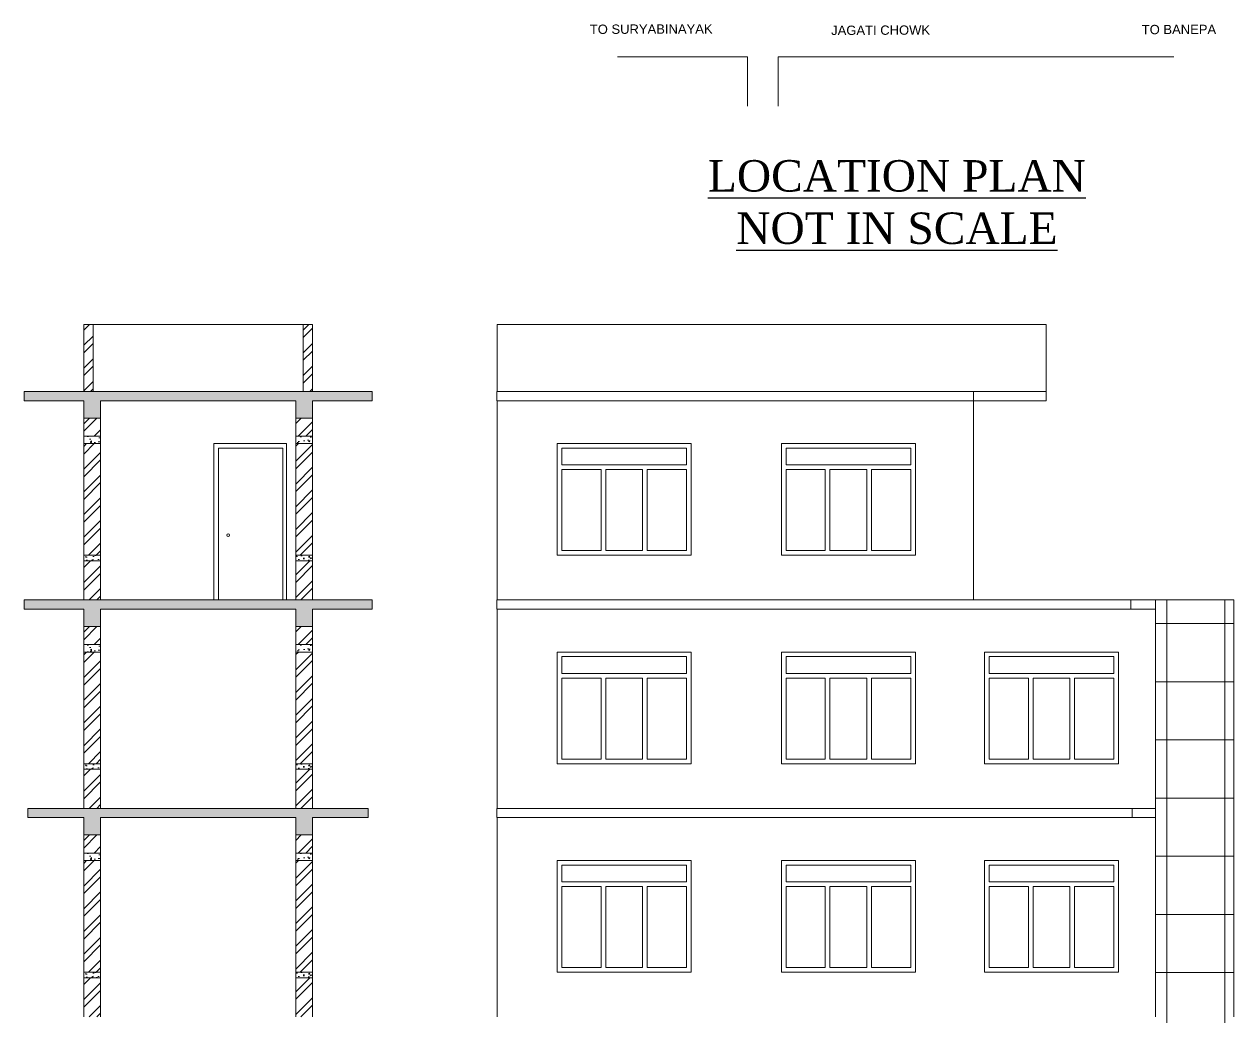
# Model space of a CAD drawing. Header units: inches. Extents: x 4069 to 291496, y -47643 to 12535.
# Drawn here: x 21259 to 21909, y 121 to 654 of the extents above; entities that cross this region are included whole.
import ezdxf

# ---------------------------------------------------------------- set-up
doc = ezdxf.new("R2010")
doc.units = ezdxf.units.IN
doc.header["$LTSCALE"] = 5
doc.header["$MEASUREMENT"] = 0
for name, color, linetype, lineweight in [('A-WALL', 7, 'Continuous', 9), ('dimention', 5, 'Continuous', 9), ('DOOR', 62, 'Continuous', 0)]:
    doc.layers.add(name, color=color, linetype=linetype, lineweight=lineweight)
doc.layers.add('column', color=4, linetype='Continuous')
doc.layers.add('TEXT', color=6, linetype='Continuous')
doc.styles.add('DIMTEXT', font='arial.ttf', dxfattribs={"height": 8})
doc.styles.add('ordinary', font='times.ttf')
pattern_1 = [(50, (-13443.1326, 4426.14), (7.1726018, -0.62752135), [0.75, -8.25]), (355, (-13443.1326, 4426.14), (-1.3875133, 7.5219213), [0.6, -6.6]), (100.451444, (-13442.535, 4426.088), (5.7850885, 6.8943999), [0.6374019, -7.0114211]), (46.1842, (-13443.133, 4428.14), (10.6724133, -1.6551928), [1.125, -12.375]), (96.635635, (-13442.243, 4428.002), (9.3466195, 9.741186), [0.9561034, -10.5171376]), (351.184164, (-13443.133, 4428.14), (9.3466195, 9.741186), [0.9, -9.9]), (21, (-13442.1326, 4427.64), (5.9690705, -4.0261889), [0.75, -8.25]), (326, (-13442.1326, 4427.64), (2.4331533, 7.2515005), [0.6, -6.6]), (71.451445, (-13441.635, 4427.3046), (8.4022238, 3.2253115), [0.6374019, -7.0114211]), (37.5, (-13443.1326, 4426.14), (0.12159855, 3.32893854), [0, -6.52, 0, -6.7, 0, -6.625]), (7.5, (-13443.1326, 4426.14), (2.63069537, 3.94411712), [0, -3.82, 0, -6.37, 0, -2.525]), (327.5, (-13445.3626, 4426.14), (5.33822436, -0.22554872), [0, -2.5, 0, -7.8, 0, -10.35]), (317.5, (-13446.3626, 4426.14), (5.8318617, 1.0010498), [0, -3.25, 0, -5.18, 0, -7.35])]
pattern_2 = [(45, (-13443.133, 4426.14), (-6.098796, 6.098796), []), (45, (-13439.067, 4426.14), (-6.098796, 6.098796), [])]
pattern_3 = [(45, (-13443.133, 4538.14), (-6.098796, 6.098796), []), (45, (-13439.067, 4538.14), (-6.098796, 6.098796), [])]
pattern_4 = [(50, (-13443.1326, 4666.14), (7.1726018, -0.62752135), [0.75, -8.25]), (355, (-13443.1326, 4666.14), (-1.3875133, 7.5219213), [0.6, -6.6]), (100.451444, (-13442.535, 4666.088), (5.7850885, 6.8943999), [0.6374019, -7.0114211]), (46.1842, (-13443.133, 4668.14), (10.6724133, -1.6551928), [1.125, -12.375]), (96.635635, (-13442.243, 4668.002), (9.3466195, 9.741186), [0.9561034, -10.5171376]), (351.184164, (-13443.133, 4668.14), (9.3466195, 9.741186), [0.9, -9.9]), (21, (-13442.1326, 4667.64), (5.9690705, -4.0261889), [0.75, -8.25]), (326, (-13442.1326, 4667.64), (2.4331533, 7.2515005), [0.6, -6.6]), (71.451445, (-13441.635, 4667.3046), (8.4022238, 3.2253115), [0.6374019, -7.0114211]), (37.5, (-13443.1326, 4666.14), (0.12159855, 3.32893854), [0, -6.52, 0, -6.7, 0, -6.625]), (7.5, (-13443.1326, 4666.14), (2.63069537, 3.94411712), [0, -3.82, 0, -6.37, 0, -2.525]), (327.5, (-13445.3626, 4666.14), (5.33822436, -0.22554872), [0, -2.5, 0, -7.8, 0, -10.35]), (317.5, (-13446.3626, 4666.14), (5.8318617, 1.0010498), [0, -3.25, 0, -5.18, 0, -7.35])]
pattern_5 = [(45, (-13443.133, 4650.14), (-6.098796, 6.098796), []), (45, (-13439.067, 4650.14), (-6.098796, 6.098796), [])]
pattern_6 = [(50, (-13443.1326, 4778.14), (7.1726018, -0.62752135), [0.75, -8.25]), (355, (-13443.1326, 4778.14), (-1.3875133, 7.5219213), [0.6, -6.6]), (100.451444, (-13442.535, 4778.088), (5.7850885, 6.8943999), [0.6374019, -7.0114211]), (46.1842, (-13443.133, 4780.14), (10.6724133, -1.6551928), [1.125, -12.375]), (96.635635, (-13442.243, 4780.002), (9.3466195, 9.741186), [0.9561034, -10.5171376]), (351.184164, (-13443.133, 4780.14), (9.3466195, 9.741186), [0.9, -9.9]), (21, (-13442.1326, 4779.64), (5.9690705, -4.0261889), [0.75, -8.25]), (326, (-13442.1326, 4779.64), (2.4331533, 7.2515005), [0.6, -6.6]), (71.451445, (-13441.635, 4779.3046), (8.4022238, 3.2253115), [0.6374019, -7.0114211]), (37.5, (-13443.1326, 4778.14), (0.12159855, 3.32893854), [0, -6.52, 0, -6.7, 0, -6.625]), (7.5, (-13443.1326, 4778.14), (2.63069537, 3.94411712), [0, -3.82, 0, -6.37, 0, -2.525]), (327.5, (-13445.3626, 4778.14), (5.33822436, -0.22554872), [0, -2.5, 0, -7.8, 0, -10.35]), (317.5, (-13446.3626, 4778.14), (5.8318617, 1.0010498), [0, -3.25, 0, -5.18, 0, -7.35])]
pattern_7 = [(45, (-13443.133, 4762.14), (-6.098796, 6.098796), []), (45, (-13439.067, 4762.14), (-6.098796, 6.098796), [])]
pattern_8 = [(50, (-13443.1326, 4890.14), (7.1726018, -0.62752135), [0.75, -8.25]), (355, (-13443.1326, 4890.14), (-1.3875133, 7.5219213), [0.6, -6.6]), (100.451444, (-13442.535, 4890.088), (5.7850885, 6.8943999), [0.6374019, -7.0114211]), (46.1842, (-13443.133, 4892.14), (10.6724133, -1.6551928), [1.125, -12.375]), (96.635635, (-13442.243, 4892.002), (9.3466195, 9.741186), [0.9561034, -10.5171376]), (351.184164, (-13443.133, 4892.14), (9.3466195, 9.741186), [0.9, -9.9]), (21, (-13442.1326, 4891.64), (5.9690705, -4.0261889), [0.75, -8.25]), (326, (-13442.1326, 4891.64), (2.4331533, 7.2515005), [0.6, -6.6]), (71.451445, (-13441.635, 4891.3046), (8.4022238, 3.2253115), [0.6374019, -7.0114211]), (37.5, (-13443.1326, 4890.14), (0.12159855, 3.32893854), [0, -6.52, 0, -6.7, 0, -6.625]), (7.5, (-13443.1326, 4890.14), (2.63069537, 3.94411712), [0, -3.82, 0, -6.37, 0, -2.525]), (327.5, (-13445.3626, 4890.14), (5.33822436, -0.22554872), [0, -2.5, 0, -7.8, 0, -10.35]), (317.5, (-13446.3626, 4890.14), (5.8318617, 1.0010498), [0, -3.25, 0, -5.18, 0, -7.35])]

msp = doc.modelspace()

# ---------------------------------------------------------------- hatches: boundary and pattern name
at = {"layer": 'A-WALL', "ltscale": 40, "true_color": 0xf26722}
h = msp.add_hatch(dxfattribs=at)
h.set_pattern_fill('AR-CONC', color=30)
h.set_pattern_definition(pattern_1)
h.paths.add_polyline_path([(21446.17678, 457.12563), (21414.17678, 457.12563), (21291.18651, 457.12563), (21259.18651, 457.12563), (21259.18651, 452.12563), (21291.18651, 452.12563), (21291.18651, 442.82483), (21300.18651, 442.82483), (21300.18651, 451.82483), (21300.18651, 452.12563), (21405.17678, 452.12563), (21405.17678, 442.82483), (21414.17678, 442.82483), (21414.17678, 451.82483), (21414.17678, 452.12563), (21446.17678, 452.12563)])
h = msp.add_hatch(dxfattribs=at)
h.set_pattern_fill('AR-CONC', color=30)
h.set_pattern_definition(pattern_8)
h.paths.add_polyline_path([(21300.18651, 433.12563), (21291.18651, 433.12563), (21291.18651, 429.12563), (21300.18651, 429.12563)])
h = msp.add_hatch(dxfattribs=at)
h.set_pattern_fill('AR-CONC', color=30)
h.set_pattern_definition(pattern_8)
h.paths.add_polyline_path([(21414.17678, 433.12563), (21405.17678, 433.12563), (21405.17678, 429.12563), (21414.17678, 429.12563)])
h = msp.add_hatch(dxfattribs=at)
h.set_pattern_fill('AR-CONC', color=30)
h.set_pattern_definition(pattern_8)
h.paths.add_polyline_path([(21300.18651, 369.12563), (21291.18651, 369.12563), (21291.18651, 366.12563), (21300.18651, 366.12563)])
h = msp.add_hatch(dxfattribs=at)
h.set_pattern_fill('AR-CONC', color=30)
h.set_pattern_definition(pattern_8)
h.paths.add_polyline_path([(21414.17678, 369.12563), (21405.17678, 369.12563), (21405.17678, 366.12563), (21414.17678, 366.12563)])
h = msp.add_hatch(dxfattribs=at)
h.set_pattern_fill('AR-CONC', color=30)
h.set_pattern_definition(pattern_1)
h.paths.add_polyline_path([(21300.18651, 339.82483), (21300.18651, 340.12563), (21405.17678, 340.12563), (21405.17678, 330.82483), (21414.17678, 330.82483), (21414.17678, 339.82483), (21414.17678, 340.12563), (21446.17678, 340.12563), (21446.17678, 345.12563), (21414.17678, 345.12563), (21259.18651, 345.12563), (21259.18651, 340.12563), (21291.18651, 340.12563), (21291.18651, 330.82483), (21300.18651, 330.82483)])
at = {"layer": 'A-WALL', "ltscale": 5}
h = msp.add_hatch(dxfattribs=at)
h.set_pattern_fill('ANSI37', color=256, scale=250, angle=45)
h.set_pattern_definition([(90, (-8689.12, 4426.14), (-31.25, 0), []), (180, (-8689.12, 4426.14), (-2e-15, -31.25), [])])
h.paths.add_polyline_path([(21867.34861, 9.12563), (21867.34861, -118.87437), (21909.42125, -118.87437), (21909.42125, 9.12563), (21909.42125, 121.12563), (21909.42125, 233.12563), (21909.42125, 345.12563), (21867.34861, 345.12563), (21867.34861, 233.12563), (21867.34861, 121.12563)])
at = {"layer": 'A-WALL', "ltscale": 40, "true_color": 0xf26722}
h = msp.add_hatch(dxfattribs=at)
h.set_pattern_fill('AR-CONC', color=30)
h.set_pattern_definition(pattern_6)
h.paths.add_polyline_path([(21300.18651, 321.12563), (21291.18651, 321.12563), (21291.18651, 317.12563), (21300.18651, 317.12563)])
h = msp.add_hatch(dxfattribs=at)
h.set_pattern_fill('AR-CONC', color=30)
h.set_pattern_definition(pattern_6)
h.paths.add_polyline_path([(21414.17678, 321.12563), (21405.17678, 321.12563), (21405.17678, 317.12563), (21414.17678, 317.12563)])
h = msp.add_hatch(dxfattribs=at)
h.set_pattern_fill('AR-CONC', color=30)
h.set_pattern_definition(pattern_6)
h.paths.add_polyline_path([(21300.18651, 257.12563), (21291.18651, 257.12563), (21291.18651, 254.12563), (21300.18651, 254.12563)])
h = msp.add_hatch(dxfattribs=at)
h.set_pattern_fill('AR-CONC', color=30)
h.set_pattern_definition(pattern_6)
h.paths.add_polyline_path([(21414.17678, 257.12563), (21405.17678, 257.12563), (21405.17678, 254.12563), (21414.17678, 254.12563)])
h = msp.add_hatch(dxfattribs=at)
h.set_pattern_fill('AR-CONC', color=30)
h.set_pattern_definition(pattern_1)
h.paths.add_polyline_path([(21300.18651, 227.82483), (21300.18651, 228.12563), (21405.17678, 228.12563), (21405.17678, 218.82483), (21414.17678, 218.82483), (21414.17678, 227.82483), (21414.17678, 228.12563), (21444.17678, 228.12563), (21444.17678, 233.12563), (21414.17678, 233.12563), (21261.18651, 233.12563), (21261.18651, 228.12563), (21291.18651, 228.12563), (21291.18651, 218.82483), (21300.18651, 218.82483)])
h = msp.add_hatch(dxfattribs=at)
h.set_pattern_fill('AR-CONC', color=30)
h.set_pattern_definition(pattern_4)
h.paths.add_polyline_path([(21300.18651, 209.12563), (21291.18651, 209.12563), (21291.18651, 205.12563), (21300.18651, 205.12563)])
h = msp.add_hatch(dxfattribs=at)
h.set_pattern_fill('AR-CONC', color=30)
h.set_pattern_definition(pattern_4)
h.paths.add_polyline_path([(21414.17678, 209.12563), (21405.17678, 209.12563), (21405.17678, 205.12563), (21414.17678, 205.12563)])
h = msp.add_hatch(dxfattribs=at)
h.set_pattern_fill('AR-CONC', color=30)
h.set_pattern_definition(pattern_4)
h.paths.add_polyline_path([(21300.18651, 145.12563), (21291.18651, 145.12563), (21291.18651, 142.12563), (21300.18651, 142.12563)])
h = msp.add_hatch(dxfattribs=at)
h.set_pattern_fill('AR-CONC', color=30)
h.set_pattern_definition(pattern_4)
h.paths.add_polyline_path([(21414.17678, 145.12563), (21405.17678, 145.12563), (21405.17678, 142.12563), (21414.17678, 142.12563)])
at = {"layer": 'dimention', "ltscale": 40, "true_color": 0xf26722}
h = msp.add_hatch(dxfattribs=at)
h.set_pattern_fill('ANSI32', color=30, scale=23)
h.set_pattern_definition(pattern_2)
h.paths.add_polyline_path([(21296.18651, 493.12563), (21291.18651, 493.12563), (21291.18651, 457.12563), (21296.18651, 457.12563)])
h = msp.add_hatch(dxfattribs=at)
h.set_pattern_fill('ANSI32', color=30, scale=23)
h.set_pattern_definition(pattern_2)
h.paths.add_polyline_path([(21414.17678, 493.12563), (21409.17678, 493.12563), (21409.17678, 457.12563), (21414.17678, 457.12563)])
h = msp.add_hatch(dxfattribs=at)
h.set_pattern_fill('ANSI32', color=30, scale=23)
h.set_pattern_definition(pattern_7)
h.paths.add_polyline_path([(21300.18651, 442.82483), (21291.18651, 442.82483), (21291.18651, 433.12563), (21300.18651, 433.12563)])
h = msp.add_hatch(dxfattribs=at)
h.set_pattern_fill('ANSI32', color=30, scale=23)
h.set_pattern_definition(pattern_7)
h.paths.add_polyline_path([(21414.17678, 442.82483), (21405.17678, 442.82483), (21405.17678, 433.12563), (21414.17678, 433.12563)])
h = msp.add_hatch(dxfattribs=at)
h.set_pattern_fill('ANSI32', color=30, scale=23)
h.set_pattern_definition(pattern_7)
h.paths.add_polyline_path([(21300.18651, 429.12563), (21291.18651, 429.12563), (21291.18651, 369.12563), (21300.18651, 369.12563)])
h = msp.add_hatch(dxfattribs=at)
h.set_pattern_fill('ANSI32', color=30, scale=23)
h.set_pattern_definition(pattern_7)
h.paths.add_polyline_path([(21414.17678, 429.12563), (21405.17678, 429.12563), (21405.17678, 369.12563), (21414.17678, 369.12563)])
h = msp.add_hatch(dxfattribs=at)
h.set_pattern_fill('ANSI32', color=30, scale=23)
h.set_pattern_definition(pattern_7)
h.paths.add_polyline_path([(21300.18651, 366.12563), (21291.18651, 366.12563), (21291.18651, 345.12563), (21300.18651, 345.12563)])
h = msp.add_hatch(dxfattribs=at)
h.set_pattern_fill('ANSI32', color=30, scale=23)
h.set_pattern_definition(pattern_7)
h.paths.add_polyline_path([(21414.17678, 366.12563), (21405.17678, 366.12563), (21405.17678, 345.12563), (21414.17678, 345.12563)])
h = msp.add_hatch(dxfattribs=at)
h.set_pattern_fill('ANSI32', color=30, scale=23)
h.set_pattern_definition(pattern_5)
h.paths.add_polyline_path([(21300.18651, 330.82483), (21291.18651, 330.82483), (21291.18651, 321.12563), (21300.18651, 321.12563)])
h = msp.add_hatch(dxfattribs=at)
h.set_pattern_fill('ANSI32', color=30, scale=23)
h.set_pattern_definition(pattern_5)
h.paths.add_polyline_path([(21414.17678, 330.82483), (21405.17678, 330.82483), (21405.17678, 321.12563), (21414.17678, 321.12563)])
h = msp.add_hatch(dxfattribs=at)
h.set_pattern_fill('ANSI32', color=30, scale=23)
h.set_pattern_definition(pattern_5)
h.paths.add_polyline_path([(21300.18651, 317.12563), (21291.18651, 317.12563), (21291.18651, 257.12563), (21300.18651, 257.12563)])
h = msp.add_hatch(dxfattribs=at)
h.set_pattern_fill('ANSI32', color=30, scale=23)
h.set_pattern_definition(pattern_5)
h.paths.add_polyline_path([(21414.17678, 317.12563), (21405.17678, 317.12563), (21405.17678, 257.12563), (21414.17678, 257.12563)])
h = msp.add_hatch(dxfattribs=at)
h.set_pattern_fill('ANSI32', color=30, scale=23)
h.set_pattern_definition(pattern_5)
h.paths.add_polyline_path([(21300.18651, 254.12563), (21291.18651, 254.12563), (21291.18651, 233.12563), (21300.18651, 233.12563)])
h = msp.add_hatch(dxfattribs=at)
h.set_pattern_fill('ANSI32', color=30, scale=23)
h.set_pattern_definition(pattern_5)
h.paths.add_polyline_path([(21414.17678, 254.12563), (21405.17678, 254.12563), (21405.17678, 233.12563), (21414.17678, 233.12563)])
h = msp.add_hatch(dxfattribs=at)
h.set_pattern_fill('ANSI32', color=30, scale=23)
h.set_pattern_definition(pattern_3)
h.paths.add_polyline_path([(21300.18651, 218.82483), (21291.18651, 218.82483), (21291.18651, 209.12563), (21300.18651, 209.12563)])
h = msp.add_hatch(dxfattribs=at)
h.set_pattern_fill('ANSI32', color=30, scale=23)
h.set_pattern_definition(pattern_3)
h.paths.add_polyline_path([(21414.17678, 218.82483), (21405.17678, 218.82483), (21405.17678, 209.12563), (21414.17678, 209.12563)])
h = msp.add_hatch(dxfattribs=at)
h.set_pattern_fill('ANSI32', color=30, scale=23)
h.set_pattern_definition(pattern_3)
h.paths.add_polyline_path([(21300.18651, 205.12563), (21291.18651, 205.12563), (21291.18651, 145.12563), (21300.18651, 145.12563)])
h = msp.add_hatch(dxfattribs=at)
h.set_pattern_fill('ANSI32', color=30, scale=23)
h.set_pattern_definition(pattern_3)
h.paths.add_polyline_path([(21414.17678, 205.12563), (21405.17678, 205.12563), (21405.17678, 145.12563), (21414.17678, 145.12563)])
h = msp.add_hatch(dxfattribs=at)
h.set_pattern_fill('ANSI32', color=30, scale=23)
h.set_pattern_definition(pattern_3)
h.paths.add_polyline_path([(21300.18651, 142.12563), (21291.18651, 142.12563), (21291.18651, 121.12563), (21300.18651, 121.12563)])
h = msp.add_hatch(dxfattribs=at)
h.set_pattern_fill('ANSI32', color=30, scale=23)
h.set_pattern_definition(pattern_3)
h.paths.add_polyline_path([(21414.17678, 142.12563), (21405.17678, 142.12563), (21405.17678, 121.12563), (21414.17678, 121.12563)])

# ---------------------------------------------------------------- linework, layer by layer
at = {"layer": 'A-WALL', "ltscale": 5}
for p, q in [((21578.07987, 636.94058), (21647.99611, 636.94058)), ((21647.99611, 610.38903), (21647.99611, 636.94058)), ((21664.41512, 636.94058), (21877.16183, 636.94058)), ((21664.41512, 610.38903), (21664.41512, 636.94058)), ((21414.17678, 493.12563), (21291.18651, 493.12563)), ((21291.18651, 457.12563), (21291.18651, 493.12563)), ((21296.18651, 457.12563), (21296.18651, 493.12563)), ((21409.17678, 457.12563), (21409.17678, 493.12563)), ((21414.17678, 457.12563), (21414.17678, 493.12563)), ((21513.43991, 457.12563), (21513.43991, 493.12563)), ((21513.43991, 493.12563), (21808.48266, 493.12563)), ((21808.48266, 493.12563), (21808.48266, 457.12563)), ((21259.18651, 452.12563), (21259.18651, 457.12563)), ((21259.18651, 457.12563), (21291.18651, 457.12563)), ((21414.17678, 457.12563), (21291.18651, 457.12563)), ((21446.17678, 457.12563), (21414.17678, 457.12563)), ((21446.17678, 452.12563), (21446.17678, 457.12563)), ((21808.48266, 457.12563), (21513.1686, 457.12563)), ((21513.1686, 457.12563), (21513.1686, 452.12563)), ((21769.48266, 345.12563), (21769.48266, 457.12563)), ((21808.48266, 452.12563), (21808.48266, 457.12563)), ((21291.18651, 452.12563), (21259.18651, 452.12563)), ((21291.18651, 345.12563), (21291.18651, 452.12563)), ((21405.17678, 452.12563), (21300.18651, 452.12563)), ((21300.18651, 345.12563), (21300.18651, 452.12563)), ((21405.17678, 345.12563), (21405.17678, 452.12563)), ((21414.17678, 345.12563), (21414.17678, 452.12563)), ((21414.17678, 452.12563), (21446.17678, 452.12563)), ((21808.48266, 452.12563), (21513.1686, 452.12563)), ((21513.43991, 345.12563), (21513.43991, 452.12563)), ((21300.18651, 433.12563), (21291.18651, 433.12563)), ((21414.17678, 433.12563), (21405.17678, 433.12563)), ((21300.18651, 429.12563), (21291.18651, 429.12563)), ((21414.17678, 429.12563), (21405.17678, 429.12563)), ((21615.23266, 417.62563), (21548.23266, 417.62563)), ((21735.73266, 417.62563), (21668.73266, 417.62563)), ((21569.316, 415.12563), (21548.23266, 415.12563)), ((21569.316, 415.12563), (21569.316, 371.62563)), ((21591.64933, 415.12563), (21571.816, 415.12563)), ((21571.816, 415.12563), (21571.816, 371.62563)), ((21591.64933, 415.12563), (21591.64933, 371.62563)), ((21615.23266, 415.12563), (21594.14933, 415.12563)), ((21594.14933, 415.12563), (21594.14933, 371.62563)), ((21689.816, 415.12563), (21668.73266, 415.12563)), ((21689.816, 415.12563), (21689.816, 371.62563)), ((21712.14933, 415.12563), (21692.316, 415.12563)), ((21692.316, 415.12563), (21692.316, 371.62563)), ((21712.14933, 415.12563), (21712.14933, 371.62563)), ((21735.73266, 415.12563), (21714.64933, 415.12563)), ((21714.64933, 415.12563), (21714.64933, 371.62563)), ((21300.18651, 369.12563), (21291.18651, 369.12563)), ((21300.18651, 366.12563), (21291.18651, 366.12563)), ((21414.17678, 369.12563), (21405.17678, 369.12563)), ((21414.17678, 366.12563), (21405.17678, 366.12563)), ((21414.17678, 345.12563), (21259.18651, 345.12563)), ((21259.18651, 340.12563), (21259.18651, 345.12563)), ((21446.17678, 345.12563), (21414.17678, 345.12563)), ((21446.17678, 340.12563), (21446.17678, 345.12563)), ((21909.42125, 345.12563), (21513.1686, 345.12563)), ((21513.1686, 340.12563), (21513.1686, 345.12563)), ((21854.03661, 340.12563), (21854.03661, 345.12563)), ((21867.34861, 233.12563), (21867.34861, 345.12563)), ((21909.42125, 233.12563), (21909.42125, 345.12563)), ((21909.42125, 340.12563), (21909.42125, 345.12563)), ((21291.18651, 340.12563), (21259.18651, 340.12563)), ((21291.18651, 233.12563), (21291.18651, 340.12563)), ((21405.17678, 340.12563), (21300.18651, 340.12563)), ((21300.18651, 233.12563), (21300.18651, 340.12563)), ((21405.17678, 233.12563), (21405.17678, 340.12563)), ((21446.17678, 340.12563), (21414.17678, 340.12563)), ((21414.17678, 233.12563), (21414.17678, 340.12563)), ((21867.34861, 340.12563), (21513.1686, 340.12563)), ((21513.43991, 233.12563), (21513.43991, 340.12563)), ((21300.18651, 321.12563), (21291.18651, 321.12563)), ((21414.17678, 321.12563), (21405.17678, 321.12563)), ((21300.18651, 317.12563), (21291.18651, 317.12563)), ((21414.17678, 317.12563), (21405.17678, 317.12563)), ((21615.23266, 305.62563), (21548.23266, 305.62563)), ((21735.73266, 305.62563), (21668.73266, 305.62563)), ((21844.91564, 305.62563), (21777.91564, 305.62563)), ((21569.316, 303.12563), (21548.23266, 303.12563)), ((21569.316, 303.12563), (21569.316, 259.62563)), ((21591.64933, 303.12563), (21571.816, 303.12563)), ((21571.816, 303.12563), (21571.816, 259.62563)), ((21591.64933, 303.12563), (21591.64933, 259.62563)), ((21615.23266, 303.12563), (21594.14933, 303.12563)), ((21594.14933, 303.12563), (21594.14933, 259.62563)), ((21689.816, 303.12563), (21668.73266, 303.12563)), ((21689.816, 303.12563), (21689.816, 259.62563)), ((21712.14933, 303.12563), (21692.316, 303.12563)), ((21692.316, 303.12563), (21692.316, 259.62563)), ((21712.14933, 303.12563), (21712.14933, 259.62563)), ((21735.73266, 303.12563), (21714.64933, 303.12563)), ((21714.64933, 303.12563), (21714.64933, 259.62563)), ((21798.99897, 303.12563), (21777.91564, 303.12563)), ((21798.99897, 303.12563), (21798.99897, 259.62563)), ((21821.33231, 303.12563), (21801.49897, 303.12563)), ((21801.49897, 303.12563), (21801.49897, 259.62563)), ((21821.33231, 303.12563), (21821.33231, 259.62563)), ((21844.91564, 303.12563), (21823.83231, 303.12563)), ((21823.83231, 303.12563), (21823.83231, 259.62563)), ((21300.18651, 257.12563), (21291.18651, 257.12563)), ((21300.18651, 254.12563), (21291.18651, 254.12563)), ((21414.17678, 257.12563), (21405.17678, 257.12563)), ((21414.17678, 254.12563), (21405.17678, 254.12563)), ((21414.17678, 233.12563), (21261.18651, 233.12563)), ((21261.18651, 228.12563), (21261.18651, 233.12563)), ((21291.18651, 228.12563), (21261.18651, 228.12563)), ((21291.18651, 121.12563), (21291.18651, 228.12563)), ((21405.17678, 228.12563), (21300.18651, 228.12563)), ((21300.18651, 121.12563), (21300.18651, 228.12563)), ((21405.17678, 121.12563), (21405.17678, 228.12563)), ((21444.17678, 233.12563), (21414.17678, 233.12563)), ((21444.17678, 228.12563), (21414.17678, 228.12563)), ((21414.17678, 121.12563), (21414.17678, 228.12563)), ((21444.17678, 228.12563), (21444.17678, 233.12563)), ((21867.34861, 233.12563), (21513.18556, 233.12563)), ((21513.18556, 228.12563), (21513.18556, 233.12563)), ((21867.34861, 228.12563), (21513.18556, 228.12563)), ((21513.43991, 121.12563), (21513.43991, 228.12563)), ((21854.86861, 233.12563), (21854.86861, 228.12563)), ((21867.34861, 121.12563), (21867.34861, 233.12563)), ((21909.42125, 121.12563), (21909.42125, 233.12563)), ((21300.18651, 209.12563), (21291.18651, 209.12563)), ((21414.17678, 209.12563), (21405.17678, 209.12563)), ((21300.18651, 205.12563), (21291.18651, 205.12563)), ((21414.17678, 205.12563), (21405.17678, 205.12563)), ((21615.23266, 193.62563), (21548.23266, 193.62563)), ((21569.316, 191.12563), (21548.23266, 191.12563)), ((21569.316, 191.12563), (21569.316, 147.62563)), ((21591.64933, 191.12563), (21571.816, 191.12563)), ((21571.816, 191.12563), (21571.816, 147.62563)), ((21591.64933, 191.12563), (21591.64933, 147.62563)), ((21615.23266, 191.12563), (21594.14933, 191.12563)), ((21594.14933, 191.12563), (21594.14933, 147.62563)), ((21735.73266, 193.62563), (21668.73266, 193.62563)), ((21689.816, 191.12563), (21668.73266, 191.12563)), ((21689.816, 191.12563), (21689.816, 147.62563)), ((21712.14933, 191.12563), (21692.316, 191.12563)), ((21692.316, 191.12563), (21692.316, 147.62563)), ((21712.14933, 191.12563), (21712.14933, 147.62563)), ((21735.73266, 191.12563), (21714.64933, 191.12563)), ((21714.64933, 191.12563), (21714.64933, 147.62563)), ((21844.91564, 193.62563), (21777.91564, 193.62563)), ((21798.99897, 191.12563), (21777.91564, 191.12563)), ((21798.99897, 191.12563), (21798.99897, 147.62563)), ((21821.33231, 191.12563), (21801.49897, 191.12563)), ((21801.49897, 191.12563), (21801.49897, 147.62563)), ((21821.33231, 191.12563), (21821.33231, 147.62563)), ((21844.91564, 191.12563), (21823.83231, 191.12563)), ((21823.83231, 191.12563), (21823.83231, 147.62563)), ((21300.18651, 145.12563), (21291.18651, 145.12563)), ((21414.17678, 145.12563), (21405.17678, 145.12563)), ((21300.18651, 142.12563), (21291.18651, 142.12563)), ((21414.17678, 142.12563), (21405.17678, 142.12563))]:
    msp.add_line(p, q, dxfattribs=at)
at = {"layer": 'A-WALL', "ltscale": 5, "elevation": -58.16904}
for points in [[(21300.18651, 451.82483), (21300.18651, 442.82483), (21291.18651, 442.82483), (21291.18651, 451.82483)], [(21414.17678, 451.82483), (21414.17678, 442.82483), (21405.17678, 442.82483), (21405.17678, 451.82483)], [(21548.23266, 417.62563), (21548.23266, 426.62563), (21615.23266, 426.62563), (21615.23266, 417.62563)], [(21668.73266, 417.62563), (21668.73266, 426.62563), (21735.73266, 426.62563), (21735.73266, 417.62563)], [(21569.316, 371.62563), (21548.23266, 371.62563), (21548.23266, 415.12563)], [(21615.23266, 415.12563), (21615.23266, 371.62563), (21594.14933, 371.62563)], [(21689.816, 371.62563), (21668.73266, 371.62563), (21668.73266, 415.12563)], [(21735.73266, 415.12563), (21735.73266, 371.62563), (21714.64933, 371.62563)], [(21591.64933, 371.62563), (21571.816, 371.62563)], [(21712.14933, 371.62563), (21692.316, 371.62563)], [(21291.18651, 345.12563), (21300.18651, 345.12563)], [(21405.17678, 345.12563), (21414.17678, 345.12563)], [(21300.18651, 339.82483), (21300.18651, 330.82483), (21291.18651, 330.82483), (21291.18651, 339.82483)], [(21414.17678, 339.82483), (21414.17678, 330.82483), (21405.17678, 330.82483), (21405.17678, 339.82483)], [(21548.23266, 305.62563), (21548.23266, 314.62563), (21615.23266, 314.62563), (21615.23266, 305.62563)], [(21668.73266, 305.62563), (21668.73266, 314.62563), (21735.73266, 314.62563), (21735.73266, 305.62563)], [(21777.91564, 305.62563), (21777.91564, 314.62563), (21844.91564, 314.62563), (21844.91564, 305.62563)], [(21569.316, 259.62563), (21548.23266, 259.62563), (21548.23266, 303.12563)], [(21615.23266, 303.12563), (21615.23266, 259.62563), (21594.14933, 259.62563)], [(21689.816, 259.62563), (21668.73266, 259.62563), (21668.73266, 303.12563)], [(21735.73266, 303.12563), (21735.73266, 259.62563), (21714.64933, 259.62563)], [(21798.99897, 259.62563), (21777.91564, 259.62563), (21777.91564, 303.12563)], [(21844.91564, 303.12563), (21844.91564, 259.62563), (21823.83231, 259.62563)], [(21591.64933, 259.62563), (21571.816, 259.62563)], [(21712.14933, 259.62563), (21692.316, 259.62563)], [(21821.33231, 259.62563), (21801.49897, 259.62563)], [(21291.18651, 233.12563), (21300.18651, 233.12563)], [(21300.18651, 227.82483), (21300.18651, 218.82483), (21291.18651, 218.82483), (21291.18651, 227.82483)], [(21405.17678, 233.12563), (21414.17678, 233.12563)], [(21414.17678, 227.82483), (21414.17678, 218.82483), (21405.17678, 218.82483), (21405.17678, 227.82483)], [(21548.23266, 193.62563), (21548.23266, 202.62563), (21615.23266, 202.62563), (21615.23266, 193.62563)], [(21668.73266, 193.62563), (21668.73266, 202.62563), (21735.73266, 202.62563), (21735.73266, 193.62563)], [(21777.91564, 193.62563), (21777.91564, 202.62563), (21844.91564, 202.62563), (21844.91564, 193.62563)], [(21569.316, 147.62563), (21548.23266, 147.62563), (21548.23266, 191.12563)], [(21615.23266, 191.12563), (21615.23266, 147.62563), (21594.14933, 147.62563)], [(21689.816, 147.62563), (21668.73266, 147.62563), (21668.73266, 191.12563)], [(21735.73266, 191.12563), (21735.73266, 147.62563), (21714.64933, 147.62563)], [(21798.99897, 147.62563), (21777.91564, 147.62563), (21777.91564, 191.12563)], [(21844.91564, 191.12563), (21844.91564, 147.62563), (21823.83231, 147.62563)], [(21591.64933, 147.62563), (21571.816, 147.62563)], [(21712.14933, 147.62563), (21692.316, 147.62563)], [(21821.33231, 147.62563), (21801.49897, 147.62563)]]:
    msp.add_lwpolyline(points, dxfattribs=at)
for points in [[(21545.73266, 429.12563), (21617.73266, 429.12563), (21617.73266, 369.12563), (21545.73266, 369.12563)], [(21666.23266, 429.12563), (21738.23266, 429.12563), (21738.23266, 369.12563), (21666.23266, 369.12563)], [(21545.73266, 317.12563), (21617.73266, 317.12563), (21617.73266, 257.12563), (21545.73266, 257.12563)], [(21666.23266, 317.12563), (21738.23266, 317.12563), (21738.23266, 257.12563), (21666.23266, 257.12563)], [(21775.41564, 317.12563), (21847.41564, 317.12563), (21847.41564, 257.12563), (21775.41564, 257.12563)], [(21545.73266, 205.12563), (21617.73266, 205.12563), (21617.73266, 145.12563), (21545.73266, 145.12563)], [(21666.23266, 205.12563), (21738.23266, 205.12563), (21738.23266, 145.12563), (21666.23266, 145.12563)], [(21775.41564, 205.12563), (21847.41564, 205.12563), (21847.41564, 145.12563), (21775.41564, 145.12563)]]:
    msp.add_lwpolyline(points, close=True, dxfattribs=at)
at = {"layer": 'A-WALL', "ltscale": 5}
msp.add_circle((21368.8277, 379.87563, -58.16904), 0.7664, dxfattribs=at)
at = {"layer": 'DOOR', "lineweight": 13}
for p, q in [((21361.17818, 352.05749, -58.16904), (21361.17818, 429.12563, -58.16904)), ((21361.17818, 429.12563, -58.16904), (21361.17818, 345.12563, -58.16904)), ((21361.17818, 429.12563, -58.16904), (21400.17678, 429.12563, -58.16904)), ((21363.67818, 426.62563, -58.16904), (21363.67818, 345.12563, -58.16904)), ((21363.67818, 426.62563, -58.16904), (21398.17678, 426.62563, -58.16904)), ((21398.17678, 345.12563, -58.16904), (21398.17678, 426.62563, -58.16904)), ((21400.17678, 345.12563, -58.16904), (21400.17678, 429.12563, -58.16904))]:
    msp.add_line(p, q, dxfattribs=at)

# ---------------------------------------------------------------- texts
at = {"layer": 'column', "color": 0, "char_height": 5, "width": 98.6383278, "attachment_point": 2, "rotation": 0.20565602, "style": 'DIMTEXT'}
for s, insert in [('TO SURYABINAYAK', (21596.22514, 654.31666, -58.16904)), ('JAGATI CHOWK', (21719.54961, 653.72431, -58.16904)), ('TO BANEPA', (21879.92047, 654.11121, -58.16904))]:
    msp.add_mtext(s, dxfattribs=dict(at, insert=insert))
at = {"layer": 'TEXT', "insert": (21728.32364, 536.15198, -58.16904), "char_height": 16.875, "attachment_point": 8, "rotation": 359.99961192, "style": 'ordinary'}
msp.add_mtext_dynamic_manual_height_columns('{\\LLOCATION PLAN\\PNOT IN SCALE}', width=232.0869559, gutter_width=1720.71691, heights=[0], dxfattribs=at)

doc.saveas('drawing.dxf')
